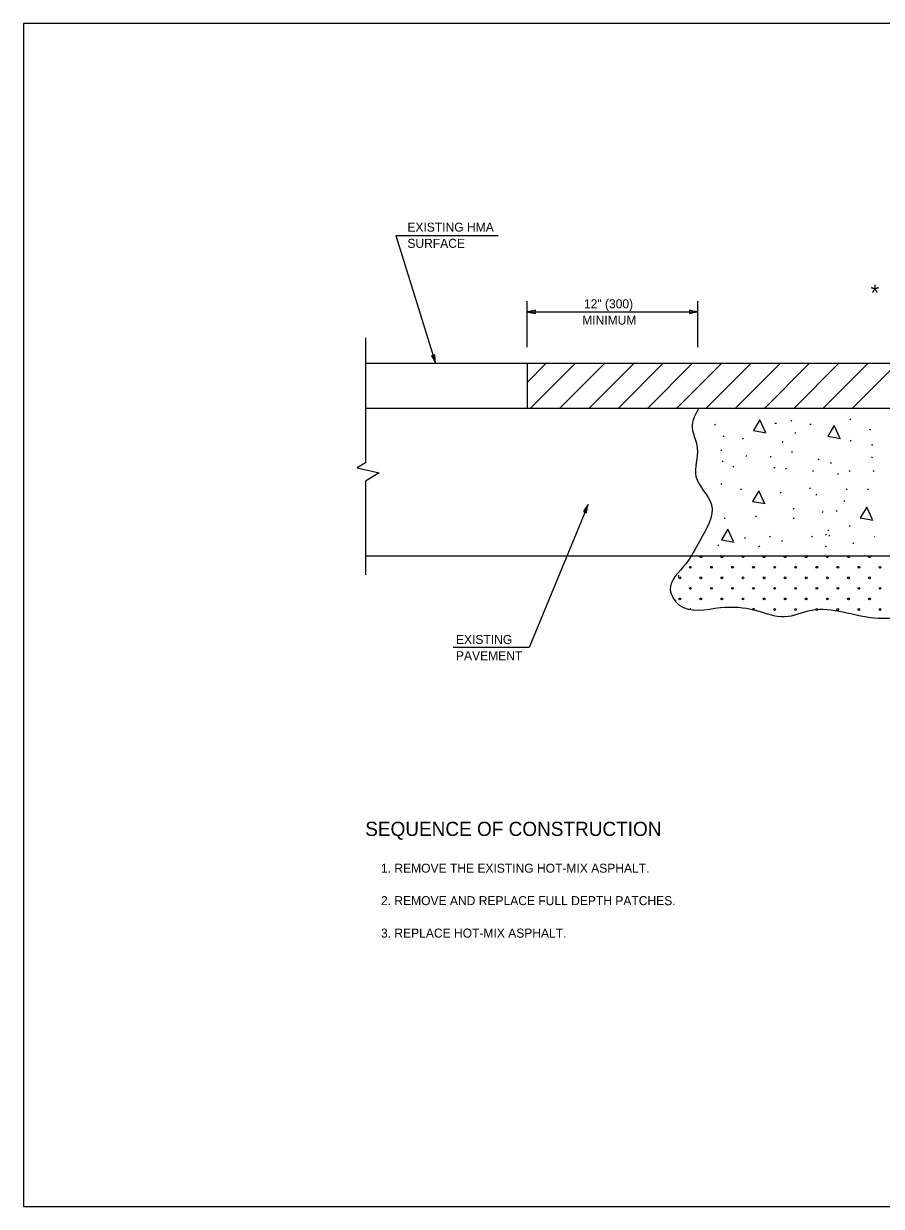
# Model space of a CAD drawing. Extents: x 2261383 to 2262013, y -3123725 to -3123325.
# Drawn here: x 2261382.9 to 2261673, y -3123724.9 to -3123324.9 of the extents above; entities that cross this region are included whole.
import ezdxf

# ---------------------------------------------------------------- set-up
doc = ezdxf.new("R2010")
doc.units = 0
for name, color, linetype in [('Default', 7, 'Continuous'), ('RD_Pr_Roadway_Dimensions', 7, 'Continuous'), ('RD_Pr_Roadway_Items', 7, 'Continuous'), ('RD_Pr_Roadway_Notes', 7, 'Continuous')]:
    doc.layers.add(name, color=color, linetype=linetype)

msp = doc.modelspace()

# ---------------------------------------------------------------- linework, layer by layer
at = {"layer": 'Default'}
msp.add_lwpolyline([(2261382.9, -3123724.91), (2262012.9, -3123724.91), (2262012.9, -3123324.91), (2261382.9, -3123324.91)], close=True, dxfattribs=at)
at = {"layer": 'RD_Pr_Roadway_Dimensions'}
for p, q in [((2261553.22, -3123434.36), (2261553.22, -3123418.73)), ((2261610.91, -3123434.36), (2261610.91, -3123418.73)), ((2261553.22, -3123422.41), (2261610.91, -3123422.41))]:
    msp.add_line(p, q, dxfattribs=at)
for points in [[(2261556.02, -3123422.99), (2261556.02, -3123422.41), (2261556.02, -3123421.82), (2261554.62, -3123422.16), (2261553.22, -3123422.41), (2261554.72, -3123422.68)], [(2261608.11, -3123421.82), (2261608.11, -3123422.41), (2261608.11, -3123422.99), (2261609.51, -3123422.65), (2261610.91, -3123422.41), (2261609.41, -3123422.13)]]:
    msp.add_lwpolyline(points, close=True, dxfattribs=at)
at = {"layer": 'RD_Pr_Roadway_Items'}
for p, q in [((2261498.54, -3123431.15), (2261498.54, -3123473.49)), ((2261498.54, -3123439.77), (2261553.22, -3123439.77)), ((2261553.22, -3123439.77), (2261553.22, -3123454.95)), ((2261553.22, -3123439.77), (2261840.55, -3123439.77)), ((2261553.22, -3123446.23), (2261559.68, -3123439.77)), ((2261554.4, -3123454.95), (2261569.58, -3123439.77)), ((2261564.3, -3123454.95), (2261579.48, -3123439.77)), ((2261574.2, -3123454.95), (2261589.38, -3123439.77)), ((2261584.1, -3123454.95), (2261599.28, -3123439.77)), ((2261594, -3123454.95), (2261609.18, -3123439.77)), ((2261603.9, -3123454.95), (2261619.08, -3123439.77)), ((2261613.8, -3123454.95), (2261628.98, -3123439.77)), ((2261623.7, -3123454.95), (2261638.88, -3123439.77)), ((2261633.6, -3123454.95), (2261648.78, -3123439.77)), ((2261643.5, -3123454.95), (2261658.68, -3123439.77)), ((2261653.4, -3123454.95), (2261668.58, -3123439.77)), ((2261663.3, -3123454.95), (2261678.48, -3123439.77)), ((2261498.54, -3123454.95), (2261553.22, -3123454.95)), ((2261553.22, -3123454.95), (2261840.55, -3123454.95)), ((2261642.48, -3123459.31), (2261642.74, -3123459.06)), ((2261662.42, -3123458.87), (2261662.76, -3123458.54)), ((2261616.58, -3123460.65), (2261616.93, -3123460.31)), ((2261637.05, -3123460.04), (2261637.53, -3123460.04)), ((2261643.81, -3123463.47), (2261644.15, -3123463.13)), ((2261648.86, -3123460.39), (2261649.34, -3123460.39)), ((2261669.01, -3123462.12), (2261669.49, -3123462.12)), ((2261619.51, -3123464.66), (2261619.84, -3123464.32)), ((2261626.08, -3123465.44), (2261626.42, -3123465.1)), ((2261639.51, -3123466.61), (2261639.85, -3123466.27)), ((2261662.49, -3123466.1), (2261662.83, -3123465.75)), ((2261669.7, -3123467.34), (2261670.18, -3123467.34)), ((2261618.77, -3123469.41), (2261619.11, -3123469.07)), ((2261627.25, -3123471.27), (2261627.58, -3123470.94)), ((2261635.48, -3123471.47), (2261635.74, -3123471.21)), ((2261642.7, -3123469.87), (2261642.96, -3123469.62)), ((2261669.77, -3123471.72), (2261670.07, -3123471.41)), ((2261498.54, -3123473.49), (2261495.76, -3123475.16)), ((2261495.76, -3123475.16), (2261503.17, -3123476.83)), ((2261619.14, -3123473.06), (2261619.48, -3123472.72)), ((2261622.79, -3123474.89), (2261623.13, -3123474.55)), ((2261636.65, -3123475.25), (2261636.99, -3123474.91)), ((2261640.67, -3123475.61), (2261641.01, -3123475.28)), ((2261651.62, -3123472.45), (2261651.96, -3123472.1)), ((2261655.86, -3123473.59), (2261656.17, -3123473.29)), ((2261503.17, -3123476.83), (2261498.54, -3123479.61)), ((2261498.54, -3123479.61), (2261498.54, -3123511.28)), ((2261649.79, -3123476.35), (2261650.13, -3123476)), ((2261658.18, -3123477.44), (2261658.52, -3123477.1)), ((2261662.19, -3123476.35), (2261662.54, -3123476)), ((2261670.22, -3123476.35), (2261670.56, -3123476)), ((2261618.77, -3123480.73), (2261619.11, -3123480.38)), ((2261625.34, -3123482.55), (2261625.68, -3123482.21)), ((2261638.85, -3123483.65), (2261639.18, -3123483.31)), ((2261648.69, -3123482.18), (2261649.03, -3123481.85)), ((2261661.1, -3123482.55), (2261661.44, -3123482.21)), ((2261668.4, -3123482.55), (2261668.73, -3123482.21)), ((2261650.88, -3123484.37), (2261651.22, -3123484.04)), ((2261660.37, -3123486.56), (2261660.71, -3123486.23)), ((2261630.45, -3123491.68), (2261630.79, -3123491.34)), ((2261643.22, -3123489.12), (2261643.56, -3123488.78)), ((2261653.07, -3123490.21), (2261653.41, -3123489.87)), ((2261657.82, -3123489.85), (2261658.15, -3123489.51)), ((2261619.87, -3123492.4), (2261620.21, -3123492.07)), ((2261643.22, -3123492.4), (2261643.56, -3123492.07)), ((2261662.21, -3123495.01), (2261662.54, -3123494.66)), ((2261626.8, -3123498.97), (2261627.14, -3123498.64)), ((2261635.19, -3123498.61), (2261635.53, -3123498.27)), ((2261639.21, -3123500.07), (2261639.55, -3123499.73)), ((2261649.42, -3123498.61), (2261649.76, -3123498.27)), ((2261654.16, -3123497.88), (2261654.51, -3123497.54)), ((2261654.9, -3123496.42), (2261655.23, -3123496.08)), ((2261655.26, -3123498.25), (2261655.6, -3123497.9)), ((2261670.64, -3123498.36), (2261670.7, -3123498.3)), ((2261617.68, -3123501.53), (2261618.02, -3123501.19)), ((2261631.54, -3123501.9), (2261631.88, -3123501.55)), ((2261654.16, -3123501.9), (2261654.51, -3123501.55)), ((2261663.37, -3123500.84), (2261663.71, -3123500.5)), ((2261498.54, -3123504.91), (2261608.51, -3123504.91)), ((2261608.51, -3123504.91), (2261780.91, -3123504.91)), ((2261604.26, -3123511.85), (2261604.64, -3123511.46))]:
    msp.add_line(p, q, dxfattribs=at)
for points in [[(2261633.89, -3123463.06), (2261631.97, -3123458.92), (2261629.81, -3123462.52), (2261634.13, -3123463.24)], [(2261659.01, -3123465), (2261657.09, -3123460.85), (2261654.93, -3123464.46), (2261659.26, -3123465.18)], [(2261633.55, -3123487.05), (2261631.62, -3123482.9), (2261629.46, -3123486.51), (2261633.79, -3123487.23)], [(2261670.02, -3123492.63), (2261668.09, -3123488.48), (2261665.93, -3123492.09), (2261670.26, -3123492.81)], [(2261623.05, -3123500.05), (2261621.13, -3123495.9), (2261618.97, -3123499.51), (2261623.29, -3123500.23)]]:
    msp.add_lwpolyline(points, dxfattribs=at)
for centre in [(2261611.99, -3123505.21), (2261619.12, -3123505.21), (2261626.25, -3123505.21), (2261633.38, -3123505.21), (2261640.51, -3123505.21), (2261647.63, -3123505.21), (2261654.76, -3123505.21), (2261661.89, -3123505.21), (2261669.02, -3123505.21), (2261608.43, -3123508.77), (2261615.56, -3123508.77), (2261622.69, -3123508.77), (2261629.81, -3123508.77), (2261636.94, -3123508.77), (2261644.07, -3123508.77), (2261651.2, -3123508.77), (2261658.33, -3123508.77), (2261665.45, -3123508.77), (2261672.58, -3123508.77), (2261604.87, -3123512.34), (2261608.43, -3123515.9), (2261611.99, -3123512.34), (2261615.56, -3123515.9), (2261619.12, -3123512.34), (2261622.69, -3123515.9), (2261626.25, -3123512.34), (2261629.81, -3123515.9), (2261633.38, -3123512.34), (2261636.94, -3123515.9), (2261640.51, -3123512.34), (2261644.07, -3123515.9), (2261647.63, -3123512.34), (2261651.2, -3123515.9), (2261654.76, -3123512.34), (2261658.33, -3123515.9), (2261661.89, -3123512.34), (2261665.45, -3123515.9), (2261669.02, -3123512.34), (2261672.58, -3123515.9), (2261604.87, -3123519.46), (2261611.99, -3123519.46), (2261619.12, -3123519.46), (2261626.25, -3123519.46), (2261633.38, -3123519.46), (2261640.51, -3123519.46), (2261647.63, -3123519.46), (2261654.76, -3123519.46), (2261661.89, -3123519.46), (2261669.02, -3123519.46), (2261636.94, -3123523.03), (2261644.07, -3123523.03), (2261651.2, -3123523.03), (2261658.33, -3123523.03), (2261665.45, -3123523.03), (2261672.58, -3123523.03)]:
    msp.add_circle(centre, 0.3, dxfattribs=at)
for centre, start, end in [((2261608.43, -3123523.03), 45.2359, 119.9171), ((2261629.81, -3123523.03), 50.9001, 218.7554), ((2261629.81, -3123523.03), 312.5577, 50.9001)]:
    msp.add_arc(centre, 0.3, start, end, dxfattribs=at)
msp.add_spline([(2261611.07, -3123455.29), (2261609.03, -3123460.64), (2261610.77, -3123468.47), (2261610.34, -3123478.04), (2261615.55, -3123487.61), (2261611.64, -3123499.79), (2261606.86, -3123507.61), (2261601.64, -3123516.31), (2261604.68, -3123521.53), (2261618.59, -3123522.41), (2261630.33, -3123523.27), (2261640.33, -3123525.45), (2261649.46, -3123523.27), (2261670.76, -3123525.89), (2261690.32, -3123524.15), (2261710.31, -3123525.45), (2261742.48, -3123528.49), (2261761.16, -3123522.84), (2261778.55, -3123525.45), (2261786.81, -3123524.58), (2261791.16, -3123523.71), (2261791.59, -3123518.05), (2261785.95, -3123511.97), (2261781.16, -3123506.31), (2261783.77, -3123496.74), (2261787.68, -3123485.43), (2261783.77, -3123470.65), (2261785.51, -3123460.2), (2261782.36, -3123454.86)], degree=3, dxfattribs=at)
at = {"layer": 'RD_Pr_Roadway_Notes'}
for p, q in [((2261508.83, -3123396.53), (2261522.26, -3123439.77)), ((2261508.83, -3123396.53), (2261543.47, -3123396.53)), ((2261573.83, -3123487.5), (2261553.96, -3123535.91)), ((2261553.96, -3123535.91), (2261528.19, -3123535.91))]:
    msp.add_line(p, q, dxfattribs=at)
for points in [[(2261521.99, -3123436.92), (2261521.43, -3123437.1), (2261520.87, -3123437.27), (2261521.62, -3123438.51), (2261522.26, -3123439.77), (2261522.08, -3123438.26)], [(2261572.23, -3123489.87), (2261572.77, -3123490.09), (2261573.31, -3123490.32), (2261573.53, -3123488.89), (2261573.83, -3123487.5), (2261573.01, -3123488.78)]]:
    msp.add_lwpolyline(points, close=True, dxfattribs=at)

# ---------------------------------------------------------------- texts
at = {"layer": 'RD_Pr_Roadway_Dimensions'}
for s, height, p in [('*', 5.6, (2261669.4, -3123418.73)), ('12" (300)', 3.048, (2261572.44, -3123421.18)), ('MINIMUM', 3.048, (2261571.84, -3123426.67))]:
    msp.add_text(s, height=height, dxfattribs=at).set_placement(p)
at = {"layer": 'RD_Pr_Roadway_Notes'}
for s, height, p in [('EXISTING HMA', 3.048, (2261512.71, -3123395.25)), ('SURFACE', 3.048, (2261512.71, -3123400.73)), ('EXISTING', 3.048, (2261529.15, -3123534.71)), ('PAVEMENT', 3.048, (2261529.15, -3123540.19)), ('SEQUENCE OF CONSTRUCTION', 4.8, (2261498.45, -3123599.64)), ('1. REMOVE THE EXISTING HOT-MIX ASPHALT.', 3.048, (2261503.78, -3123612.06)), ('2. REMOVE AND REPLACE FULL DEPTH PATCHES.', 3.048, (2261503.78, -3123623.04)), ('3. REPLACE HOT-MIX ASPHALT.', 3.048, (2261503.78, -3123634.01))]:
    msp.add_text(s, height=height, dxfattribs=at).set_placement(p)

doc.saveas('drawing.dxf')
